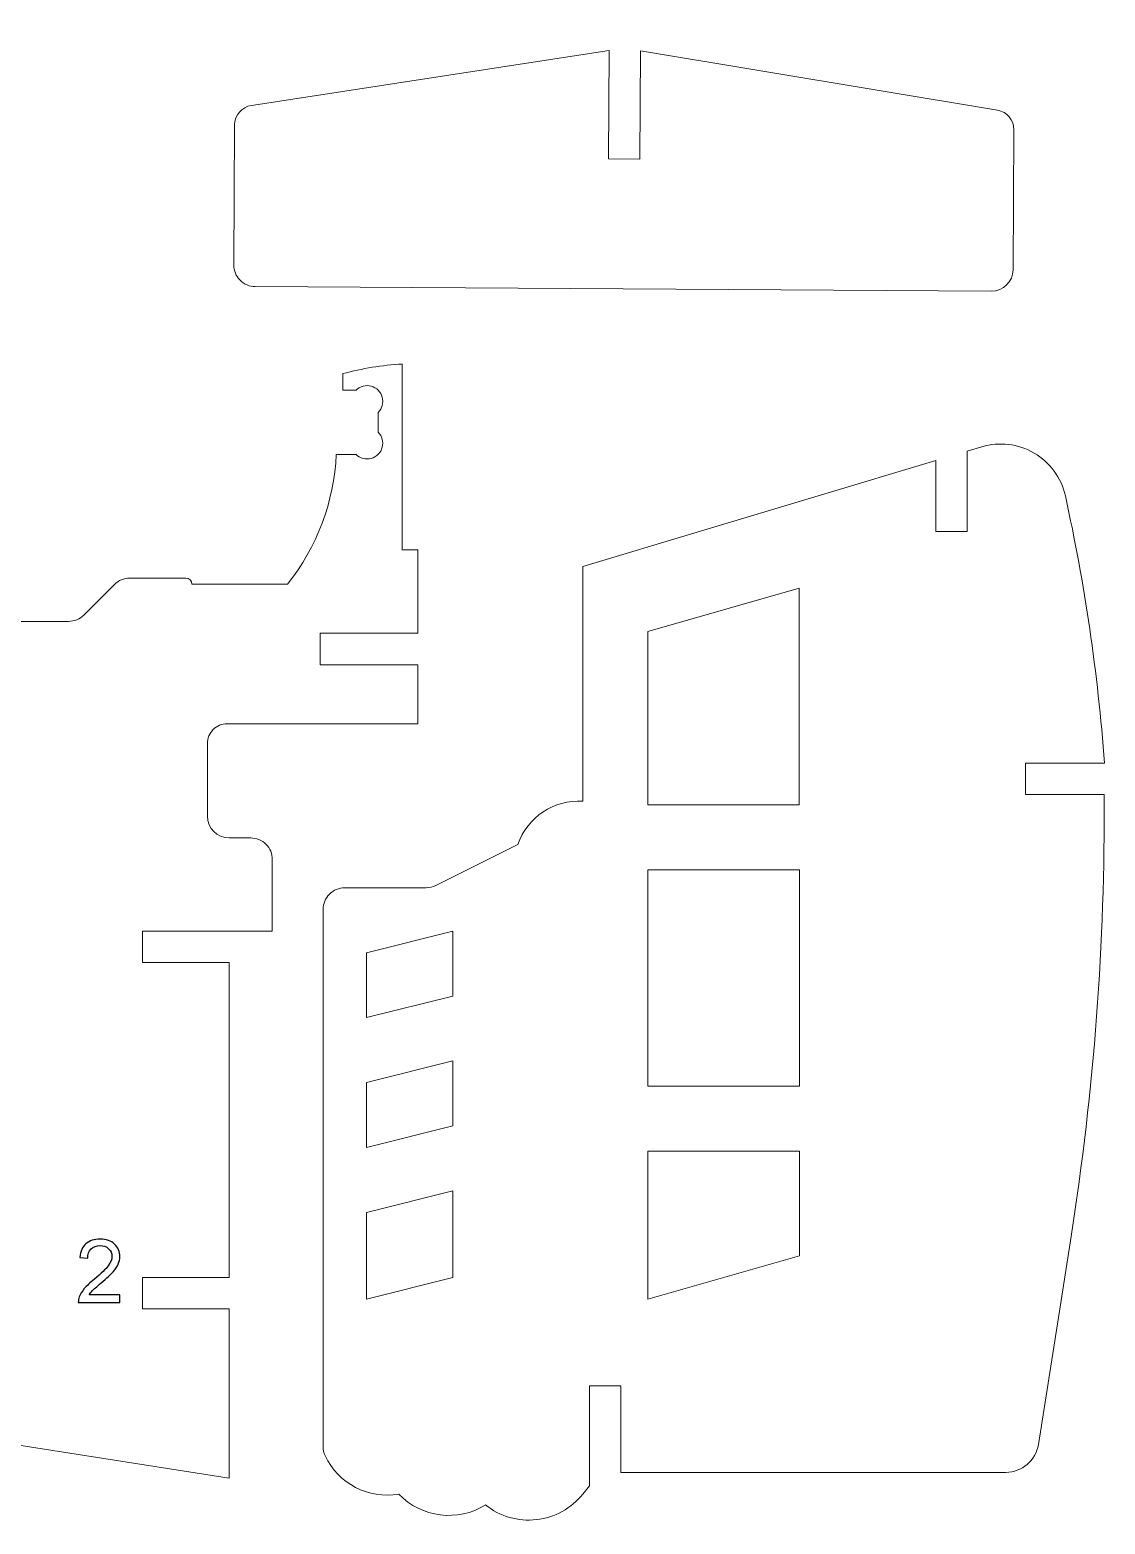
# Model space of a CAD drawing. Header units: centimetres. Extents: x -14 to 14, y -17.8 to 17.8.
# Drawn here: x 3.63 to 13.98, y -17.77 to -3.38 of the extents above; entities that cross this region are included whole.
import ezdxf

# ---------------------------------------------------------------- set-up
doc = ezdxf.new("R2010")
doc.units = ezdxf.units.CM
doc.header["$MEASUREMENT"] = 0
doc.layers.add('EXT', color=7, linetype='Continuous')
doc.layers.add('INT', color=7, linetype='Continuous')

msp = doc.modelspace()

# ---------------------------------------------------------------- linework, layer by layer
at = {"layer": 'EXT', "color": 250, "lineweight": 9}
for points, knots in [([(11.15606, 13.20116), (11.15606, 13.20116), (1.13423, 7.7719), (1.13423, 7.7719), (1.13423, 7.7719), (0.74097, 8.01883), (0.24498, 8.03247), (-0.16098, 7.80703), (-0.16098, 7.80703), (-0.16098, 7.80703), (-9.87376, 13.77156), (-9.87376, 13.77156), (-9.87376, 13.77156), (-10.01524, 13.85832), (-10.18538, 13.88532), (-10.34677, 13.84664), (-10.34677, 13.84664), (-10.50816, 13.80794), (-10.64715, 13.70739), (-10.73391, 13.56592), (-10.73391, 13.56592), (-10.82066, 13.42444), (-10.84767, 13.2543), (-10.80897, 13.09291), (-10.80897, 13.09291), (-10.77028, 12.93152), (-10.66974, 12.79253), (-10.52826, 12.70577), (-10.52826, 12.70577), (-10.52826, 12.70577), (-0.81547, 6.74124), (-0.81547, 6.74124), (-0.81547, 6.74124), (-0.83269, 6.2772), (-0.5965, 5.84085), (-0.19829, 5.60199), (-0.19829, 5.60199), (-0.19829, 5.60199), (-0.50733, -5.79179), (-0.50733, -5.79179), (-0.50733, -5.79179), (-0.51173, -5.95769), (-0.45004, -6.11855), (-0.33584, -6.23896), (-0.33584, -6.23896), (-0.22164, -6.35938), (-0.06506, -6.42948), (0.10083, -6.43387), (0.10083, -6.43387), (0.26673, -6.43827), (0.42758, -6.37658), (0.548, -6.26238), (0.548, -6.26238), (0.66842, -6.14818), (0.73851, -5.99161), (0.74291, -5.8257), (0.74291, -5.8257), (0.74291, -5.8257), (1.05196, 5.56808), (1.05196, 5.56808), (1.05196, 5.56808), (1.46243, 5.78518), (1.72223, 6.2079), (1.72998, 6.67219), (1.72998, 6.67219), (1.72998, 6.67219), (11.75181, 12.10145), (11.75181, 12.10145), (11.75181, 12.10145), (11.89769, 12.18059), (12.00614, 12.31444), (12.05333, 12.47356), (12.05333, 12.47356), (12.10051, 12.63266), (12.08294, 12.80331), (12.00379, 12.94918), (12.00379, 12.94918), (11.92465, 13.09505), (11.7908, 13.20351), (11.63169, 13.25069), (11.63169, 13.25069), (11.47257, 13.29788), (11.30193, 13.2803), (11.15606, 13.20116)], [0, 0, 0, 0, 0.04761905, 0.04761905, 0.04761905, 0.04761905, 0.0952381, 0.0952381, 0.0952381, 0.0952381, 0.14285714, 0.14285714, 0.14285714, 0.14285714, 0.19047619, 0.19047619, 0.19047619, 0.19047619, 0.23809524, 0.23809524, 0.23809524, 0.23809524, 0.28571429, 0.28571429, 0.28571429, 0.28571429, 0.33333333, 0.33333333, 0.33333333, 0.33333333, 0.38095238, 0.38095238, 0.38095238, 0.38095238, 0.42857143, 0.42857143, 0.42857143, 0.42857143, 0.47619048, 0.47619048, 0.47619048, 0.47619048, 0.52380952, 0.52380952, 0.52380952, 0.52380952, 0.57142857, 0.57142857, 0.57142857, 0.57142857, 0.61904762, 0.61904762, 0.61904762, 0.61904762, 0.66666667, 0.66666667, 0.66666667, 0.66666667, 0.71428571, 0.71428571, 0.71428571, 0.71428571, 0.76190476, 0.76190476, 0.76190476, 0.76190476, 0.80952381, 0.80952381, 0.80952381, 0.80952381, 0.85714286, 0.85714286, 0.85714286, 0.85714286, 0.9047619, 0.9047619, 0.9047619, 0.9047619, 0.95238095, 0.95238095, 0.95238095, 0.95238095, 1, 1, 1, 1]), ([(5.60122, -4.29873), (5.60122, -4.29873), (5.59282, -5.64557), (5.59282, -5.64557), (5.59282, -5.64557), (5.59251, -5.70089), (5.61419, -5.75407), (5.65309, -5.7934), (5.65309, -5.7934), (5.69198, -5.83274), (5.74465, -5.85501), (5.79997, -5.85532), (5.79997, -5.85532), (5.79997, -5.85532), (12.88718, -5.89939), (12.88718, -5.89939), (12.88718, -5.89939), (13.00238, -5.90003), (13.09628, -5.80743), (13.09693, -5.69224), (13.09693, -5.69224), (13.09693, -5.69224), (13.10531, -4.34546), (13.10531, -4.34546), (13.10531, -4.34546), (13.10585, -4.25157), (13.03827, -4.17123), (12.94564, -4.15587), (12.94564, -4.15587), (12.94564, -4.15587), (9.50906, -3.58455), (9.50906, -3.58455), (9.50906, -3.58455), (9.50906, -3.58455), (9.50256, -4.6276), (9.50256, -4.6276), (9.50256, -4.6276), (9.50256, -4.6276), (9.20017, -4.62572), (9.20017, -4.62572), (9.20017, -4.62572), (9.20017, -4.62572), (9.20666, -3.58266), (9.20666, -3.58266), (9.20666, -3.58266), (9.20666, -3.58266), (5.76323, -4.11115), (5.76323, -4.11115), (5.76323, -4.11115), (5.67043, -4.12543), (5.60176, -4.20485), (5.60122, -4.29873)], [0, 0, 0, 0, 0.07692308, 0.07692308, 0.07692308, 0.07692308, 0.15384615, 0.15384615, 0.15384615, 0.15384615, 0.23076923, 0.23076923, 0.23076923, 0.23076923, 0.30769231, 0.30769231, 0.30769231, 0.30769231, 0.38461538, 0.38461538, 0.38461538, 0.38461538, 0.46153846, 0.46153846, 0.46153846, 0.46153846, 0.53846154, 0.53846154, 0.53846154, 0.53846154, 0.61538462, 0.61538462, 0.61538462, 0.61538462, 0.69230769, 0.69230769, 0.69230769, 0.69230769, 0.76923077, 0.76923077, 0.76923077, 0.76923077, 0.84615385, 0.84615385, 0.84615385, 0.84615385, 0.92307692, 0.92307692, 0.92307692, 0.92307692, 1, 1, 1, 1]), ([(-11.85861, -17.20713), (-11.84256, -17.06595), (-11.76951, -16.93746), (-11.65642, -16.85144), (-11.65642, -16.85144), (-11.54332, -16.76543), (-11.39928, -16.72947), (-11.25894, -16.75171), (-11.25894, -16.75171), (-11.166, -16.76649), (-11.07142, -16.7387), (-11.0013, -16.67594), (-11.0013, -16.67594), (-11.0013, -16.67594), (-9.25649, -15.1148), (-9.25649, -15.1148), (-9.25649, -15.1148), (-9.18816, -15.05364), (-9.09634, -15.02559), (-9.00549, -15.03804), (-9.00549, -15.03804), (-9.00549, -15.03804), (-3.87248, -15.8461), (-3.87248, -15.8461), (-3.87248, -15.8461), (-3.87248, -15.8461), (-4.28781, -16.88447), (-4.28781, -16.88447), (-4.28781, -16.88447), (-4.28781, -16.88447), (-4.3214, -16.97191), (-4.3214, -16.97191), (-4.3214, -16.97191), (-4.3214, -16.97191), (-3.72848, -17.26835), (-3.72848, -17.26835), (-3.72848, -17.26835), (-3.68506, -17.29006), (-3.6372, -17.30137), (-3.58865, -17.30136), (-3.58865, -17.30136), (-3.58865, -17.30136), (-3.56968, -17.30136), (-3.56968, -17.30136), (-3.56968, -17.30136), (-3.49502, -17.30136), (-3.42288, -17.27468), (-3.3662, -17.22609), (-3.3662, -17.22609), (-3.3662, -17.22609), (-2.08456, -16.12755), (-2.08456, -16.12755), (-2.08456, -16.12755), (-2.08456, -16.12755), (5.54709, -17.32309), (5.54709, -17.32309), (5.54709, -17.32309), (5.54709, -17.32309), (5.54709, -15.69585), (5.54709, -15.69585), (5.54709, -15.69585), (5.54709, -15.69585), (4.71329, -15.69585), (4.71329, -15.69585), (4.71329, -15.69585), (4.71329, -15.69585), (4.71329, -15.39345), (4.71329, -15.39345), (4.71329, -15.39345), (4.71329, -15.39345), (5.5471, -15.39345), (5.5471, -15.39345), (5.5471, -15.39345), (5.5471, -15.39345), (5.54709, -12.36063), (5.54709, -12.36063), (5.54709, -12.36063), (5.54709, -12.36063), (4.71329, -12.36063), (4.71329, -12.36063), (4.71329, -12.36063), (4.71329, -12.36063), (4.7133, -12.05823), (4.7133, -12.05823), (4.7133, -12.05823), (4.7133, -12.05823), (5.96398, -12.05823), (5.96398, -12.05823), (5.96398, -12.05823), (5.96398, -12.05823), (5.96398, -11.3705), (5.96398, -11.3705), (5.96398, -11.3705), (5.96395, -11.31518), (5.94195, -11.26214), (5.90281, -11.22305), (5.90281, -11.22305), (5.86366, -11.18396), (5.81086, -11.16201), (5.75554, -11.16204), (5.75554, -11.16204), (5.75554, -11.16204), (5.54709, -11.16203), (5.54709, -11.16203), (5.54709, -11.16203), (5.43204, -11.16211), (5.33872, -11.06863), (5.33864, -10.95358), (5.33864, -10.95358), (5.33864, -10.95358), (5.33864, -10.25367), (5.33864, -10.25367), (5.33864, -10.25367), (5.33861, -10.20305), (5.35869, -10.15448), (5.39446, -10.11867), (5.39446, -10.11867), (5.43023, -10.08285), (5.47901, -10.06271), (5.52963, -10.06267), (5.52963, -10.06267), (5.52963, -10.06267), (7.36513, -10.06267), (7.36513, -10.06267), (7.36513, -10.06267), (7.36513, -10.06267), (7.36513, -9.4944), (7.36513, -9.4944), (7.36513, -9.4944), (7.36513, -9.4944), (6.42371, -9.4944), (6.42371, -9.4944), (6.42371, -9.4944), (6.42371, -9.4944), (6.42371, -9.192), (6.42371, -9.192), (6.42371, -9.192), (6.42371, -9.192), (7.36513, -9.192), (7.36513, -9.192), (7.36513, -9.192), (7.36513, -9.192), (7.36513, -8.38778), (7.36513, -8.38778), (7.36513, -8.38778), (7.36513, -8.38778), (7.21393, -8.38778), (7.21393, -8.38778), (7.21393, -8.38778), (7.21393, -8.38778), (7.21393, -6.60046), (7.21393, -6.60046), (7.21393, -6.60046), (7.02118, -6.61154), (6.83012, -6.64247), (6.64372, -6.69277), (6.64372, -6.69277), (6.64372, -6.69277), (6.64372, -6.85192), (6.64372, -6.85192), (6.64372, -6.85192), (6.64372, -6.85192), (6.77018, -6.85192), (6.77018, -6.85192), (6.77018, -6.85192), (6.80838, -6.81388), (6.86397, -6.7991), (6.91602, -6.81317), (6.91602, -6.81317), (6.96806, -6.82722), (7.00865, -6.86798), (7.0225, -6.92008), (7.0225, -6.92008), (7.03635, -6.97218), (7.02135, -7.02771), (6.98315, -7.06575), (6.98315, -7.06575), (6.98315, -7.06575), (6.98315, -7.25563), (6.98315, -7.25563), (6.98315, -7.25563), (7.02135, -7.29367), (7.03635, -7.3492), (7.0225, -7.4013), (7.0225, -7.4013), (7.00865, -7.4534), (6.96806, -7.49416), (6.91602, -7.50822), (6.91602, -7.50822), (6.86397, -7.52228), (6.80838, -7.5075), (6.77018, -7.46946), (6.77018, -7.46946), (6.77018, -7.46946), (6.58006, -7.46946), (6.58006, -7.46946), (6.58006, -7.46946), (6.55862, -7.9251), (6.39445, -8.36274), (6.11104, -8.72017), (6.11104, -8.72017), (6.11104, -8.72017), (5.18975, -8.72017), (5.18975, -8.72017), (5.18975, -8.72017), (5.18972, -8.68726), (5.1631, -8.6606), (5.13019, -8.66062), (5.13019, -8.66062), (5.13019, -8.66062), (4.59118, -8.66062), (4.59118, -8.66062), (4.59118, -8.66062), (4.53588, -8.66062), (4.48287, -8.68257), (4.44377, -8.72168), (4.44377, -8.72168), (4.44377, -8.72168), (4.14899, -9.01647), (4.14899, -9.01647), (4.14899, -9.01647), (4.10991, -9.05556), (4.05686, -9.07752), (4.00159, -9.07752), (4.00159, -9.07752), (4.00159, -9.07752), (2.83723, -9.07752), (2.83723, -9.07752), (2.83723, -9.07752), (2.57433, -9.10938), (2.34232, -9.26397), (2.21187, -9.49442), (2.21187, -9.49442), (2.21187, -9.49442), (1.87645, -9.99756), (1.87645, -9.99756), (1.87645, -9.99756), (1.82763, -10.07084), (1.73788, -10.10548), (1.65245, -10.08416), (1.65245, -10.08416), (1.65245, -10.08416), (0.33944, -9.7559), (0.33944, -9.7559), (0.33944, -9.7559), (0.28409, -9.7421), (0.2255, -9.75157), (0.17732, -9.78211), (0.17732, -9.78211), (0.12915, -9.81265), (0.09562, -9.8613), (0.08448, -9.91724), (0.08448, -9.91724), (0.08448, -9.91724), (-0.07291, -10.70426), (-0.07291, -10.70426), (-0.07291, -10.70426), (-0.08512, -10.76555), (-0.06919, -10.82909), (-0.02953, -10.87738), (-0.02953, -10.87738), (0.01014, -10.92568), (0.06897, -10.95365), (0.13147, -10.95359), (0.13147, -10.95359), (0.13147, -10.95359), (1.37806, -10.95358), (1.37806, -10.95358), (1.37806, -10.95358), (1.43331, -10.95355), (1.48632, -10.97546), (1.52541, -11.0145), (1.52541, -11.0145), (1.56451, -11.05355), (1.58649, -11.10679), (1.58652, -11.16203), (1.58652, -11.16203), (1.58652, -11.16203), (1.58651, -11.30737), (1.58651, -11.30737), (1.58651, -11.30737), (1.58651, -11.34852), (1.57432, -11.38876), (1.5515, -11.423), (1.5515, -11.423), (1.5515, -11.423), (1.16961, -11.99584), (1.16961, -11.99584), (1.16961, -11.99584), (0.94416, -12.22133), (0.65146, -12.36763), (0.33581, -12.41275), (0.33581, -12.41275), (0.33581, -12.41275), (-8.51257, -12.82429), (-8.51257, -12.82429), (-8.51257, -12.82429), (-8.58414, -12.82763), (-8.65244, -12.7939), (-8.69337, -12.7351), (-8.69337, -12.7351), (-8.69337, -12.7351), (-11.96283, -8.03526), (-11.96283, -8.03526), (-11.96283, -8.03526), (-11.96283, -8.03526), (-13.62403, -8.03525), (-13.62403, -8.03525), (-13.62403, -8.03525), (-13.68827, -8.03532), (-13.7489, -8.06498), (-13.78838, -8.11566), (-13.78838, -8.11566), (-13.82786, -8.16634), (-13.8419, -8.23196), (-13.82625, -8.29427), (-13.82625, -8.29427), (-13.82625, -8.29427), (-13.00509, -11.57893), (-13.00509, -11.57893), (-13.00509, -11.57893), (-12.95818, -11.86104), (-12.99444, -12.15085), (-13.10932, -12.41275), (-13.10932, -12.41275), (-13.10932, -12.41275), (-13.94311, -14.08035), (-13.94311, -14.08035), (-13.94311, -14.08035), (-13.96995, -14.22788), (-13.93203, -14.37973), (-13.83889, -14.49725), (-13.83889, -14.49725), (-13.83889, -14.49725), (-12.19989, -15.84703), (-12.19989, -15.84703), (-12.19989, -15.84703), (-12.1172, -15.9151), (-12.07513, -16.02089), (-12.08839, -16.12717), (-12.08839, -16.12717), (-12.08839, -16.12717), (-12.12424, -16.41391), (-12.12424, -16.41391), (-12.12424, -16.41391), (-12.14276, -16.56259), (-12.26447, -16.67722), (-12.41397, -16.68713), (-12.41397, -16.68713), (-12.62144, -16.70148), (-12.80058, -16.83765), (-12.86995, -17.0337), (-12.86995, -17.0337), (-12.93931, -17.22976), (-12.8882, -17.4459), (-12.73591, -17.58753), (-12.73591, -17.58753), (-12.58364, -17.72917), (-12.3618, -17.76687), (-12.17128, -17.6835), (-12.17128, -17.6835), (-11.98075, -17.60013), (-11.85792, -17.41509), (-11.85861, -17.20713)], [0, 0, 0, 0, 0.01098901, 0.01098901, 0.01098901, 0.01098901, 0.02197802, 0.02197802, 0.02197802, 0.02197802, 0.03296703, 0.03296703, 0.03296703, 0.03296703, 0.04395604, 0.04395604, 0.04395604, 0.04395604, 0.05494505, 0.05494505, 0.05494505, 0.05494505, 0.06593407, 0.06593407, 0.06593407, 0.06593407, 0.07692308, 0.07692308, 0.07692308, 0.07692308, 0.08791209, 0.08791209, 0.08791209, 0.08791209, 0.0989011, 0.0989011, 0.0989011, 0.0989011, 0.10989011, 0.10989011, 0.10989011, 0.10989011, 0.12087912, 0.12087912, 0.12087912, 0.12087912, 0.13186813, 0.13186813, 0.13186813, 0.13186813, 0.14285714, 0.14285714, 0.14285714, 0.14285714, 0.15384615, 0.15384615, 0.15384615, 0.15384615, 0.16483516, 0.16483516, 0.16483516, 0.16483516, 0.17582418, 0.17582418, 0.17582418, 0.17582418, 0.18681319, 0.18681319, 0.18681319, 0.18681319, 0.1978022, 0.1978022, 0.1978022, 0.1978022, 0.20879121, 0.20879121, 0.20879121, 0.20879121, 0.21978022, 0.21978022, 0.21978022, 0.21978022, 0.23076923, 0.23076923, 0.23076923, 0.23076923, 0.24175824, 0.24175824, 0.24175824, 0.24175824, 0.25274725, 0.25274725, 0.25274725, 0.25274725, 0.26373626, 0.26373626, 0.26373626, 0.26373626, 0.27472527, 0.27472527, 0.27472527, 0.27472527, 0.28571429, 0.28571429, 0.28571429, 0.28571429, 0.2967033, 0.2967033, 0.2967033, 0.2967033, 0.30769231, 0.30769231, 0.30769231, 0.30769231, 0.31868132, 0.31868132, 0.31868132, 0.31868132, 0.32967033, 0.32967033, 0.32967033, 0.32967033, 0.34065934, 0.34065934, 0.34065934, 0.34065934, 0.35164835, 0.35164835, 0.35164835, 0.35164835, 0.36263736, 0.36263736, 0.36263736, 0.36263736, 0.37362637, 0.37362637, 0.37362637, 0.37362637, 0.38461538, 0.38461538, 0.38461538, 0.38461538, 0.3956044, 0.3956044, 0.3956044, 0.3956044, 0.40659341, 0.40659341, 0.40659341, 0.40659341, 0.41758242, 0.41758242, 0.41758242, 0.41758242, 0.42857143, 0.42857143, 0.42857143, 0.42857143, 0.43956044, 0.43956044, 0.43956044, 0.43956044, 0.45054945, 0.45054945, 0.45054945, 0.45054945, 0.46153846, 0.46153846, 0.46153846, 0.46153846, 0.47252747, 0.47252747, 0.47252747, 0.47252747, 0.48351648, 0.48351648, 0.48351648, 0.48351648, 0.49450549, 0.49450549, 0.49450549, 0.49450549, 0.50549451, 0.50549451, 0.50549451, 0.50549451, 0.51648352, 0.51648352, 0.51648352, 0.51648352, 0.52747253, 0.52747253, 0.52747253, 0.52747253, 0.53846154, 0.53846154, 0.53846154, 0.53846154, 0.54945055, 0.54945055, 0.54945055, 0.54945055, 0.56043956, 0.56043956, 0.56043956, 0.56043956, 0.57142857, 0.57142857, 0.57142857, 0.57142857, 0.58241758, 0.58241758, 0.58241758, 0.58241758, 0.59340659, 0.59340659, 0.59340659, 0.59340659, 0.6043956, 0.6043956, 0.6043956, 0.6043956, 0.61538462, 0.61538462, 0.61538462, 0.61538462, 0.62637363, 0.62637363, 0.62637363, 0.62637363, 0.63736264, 0.63736264, 0.63736264, 0.63736264, 0.64835165, 0.64835165, 0.64835165, 0.64835165, 0.65934066, 0.65934066, 0.65934066, 0.65934066, 0.67032967, 0.67032967, 0.67032967, 0.67032967, 0.68131868, 0.68131868, 0.68131868, 0.68131868, 0.69230769, 0.69230769, 0.69230769, 0.69230769, 0.7032967, 0.7032967, 0.7032967, 0.7032967, 0.71428571, 0.71428571, 0.71428571, 0.71428571, 0.72527473, 0.72527473, 0.72527473, 0.72527473, 0.73626374, 0.73626374, 0.73626374, 0.73626374, 0.74725275, 0.74725275, 0.74725275, 0.74725275, 0.75824176, 0.75824176, 0.75824176, 0.75824176, 0.76923077, 0.76923077, 0.76923077, 0.76923077, 0.78021978, 0.78021978, 0.78021978, 0.78021978, 0.79120879, 0.79120879, 0.79120879, 0.79120879, 0.8021978, 0.8021978, 0.8021978, 0.8021978, 0.81318681, 0.81318681, 0.81318681, 0.81318681, 0.82417582, 0.82417582, 0.82417582, 0.82417582, 0.83516484, 0.83516484, 0.83516484, 0.83516484, 0.84615385, 0.84615385, 0.84615385, 0.84615385, 0.85714286, 0.85714286, 0.85714286, 0.85714286, 0.86813187, 0.86813187, 0.86813187, 0.86813187, 0.87912088, 0.87912088, 0.87912088, 0.87912088, 0.89010989, 0.89010989, 0.89010989, 0.89010989, 0.9010989, 0.9010989, 0.9010989, 0.9010989, 0.91208791, 0.91208791, 0.91208791, 0.91208791, 0.92307692, 0.92307692, 0.92307692, 0.92307692, 0.93406593, 0.93406593, 0.93406593, 0.93406593, 0.94505495, 0.94505495, 0.94505495, 0.94505495, 0.95604396, 0.95604396, 0.95604396, 0.95604396, 0.96703297, 0.96703297, 0.96703297, 0.96703297, 0.97802198, 0.97802198, 0.97802198, 0.97802198, 0.98901099, 0.98901099, 0.98901099, 0.98901099, 1, 1, 1, 1]), ([(13.34028, -17.00052), (13.34028, -17.00052), (13.53262, -15.77873), (13.53262, -15.77873), (13.53262, -15.77873), (13.53262, -15.77873), (13.65527, -14.99958), (13.65527, -14.99958), (13.65527, -14.99958), (13.8768, -13.59229), (13.98318, -12.16951), (13.97335, -10.74494), (13.97335, -10.74494), (13.97335, -10.74494), (13.2149, -10.74494), (13.2149, -10.74494), (13.2149, -10.74494), (13.2149, -10.74494), (13.2149, -10.44254), (13.2149, -10.44254), (13.2149, -10.44254), (13.2149, -10.44254), (13.97689, -10.44254), (13.97689, -10.44254), (13.97689, -10.44254), (13.9134, -9.57677), (13.78748, -8.71685), (13.60006, -7.86923), (13.60006, -7.86923), (13.56169, -7.69632), (13.45307, -7.54717), (13.30025, -7.45761), (13.30025, -7.45761), (13.14743, -7.36804), (12.96512, -7.34588), (12.79551, -7.3969), (12.79551, -7.3969), (12.79551, -7.3969), (12.65418, -7.4393), (12.65418, -7.4393), (12.65418, -7.4393), (12.65418, -7.4393), (12.65419, -8.21352), (12.65419, -8.21352), (12.65419, -8.21352), (12.65419, -8.21352), (12.35179, -8.21352), (12.35179, -8.21352), (12.35179, -8.21352), (12.35179, -8.21352), (12.35178, -7.53002), (12.35178, -7.53002), (12.35178, -7.53002), (12.35178, -7.53002), (8.95412, -8.54931), (8.95412, -8.54931), (8.95412, -8.54931), (8.95412, -8.54931), (8.95414, -10.80737), (8.95414, -10.80737), (8.95414, -10.80737), (8.67597, -10.7917), (8.42111, -10.96141), (8.32878, -11.22428), (8.32878, -11.22428), (8.32878, -11.22428), (7.539, -11.61917), (7.539, -11.61917), (7.539, -11.61917), (7.51006, -11.63364), (7.47813, -11.64117), (7.44578, -11.64118), (7.44578, -11.64118), (7.44578, -11.64118), (6.66117, -11.64118), (6.66117, -11.64118), (6.66117, -11.64118), (6.60585, -11.64122), (6.55281, -11.66323), (6.51372, -11.70238), (6.51372, -11.70238), (6.47463, -11.74152), (6.45268, -11.79432), (6.45272, -11.84965), (6.45272, -11.84965), (6.45272, -11.84965), (6.45275, -17.01918), (6.45275, -17.01918), (6.45275, -17.01918), (6.45275, -17.04968), (6.45944, -17.0798), (6.47235, -17.10743), (6.47235, -17.10743), (6.59846, -17.37705), (6.88908, -17.52886), (7.18232, -17.47783), (7.18232, -17.47783), (7.40096, -17.70517), (7.7484, -17.7488), (8.01614, -17.58204), (8.01614, -17.58204), (8.15451, -17.69259), (8.33112, -17.74365), (8.50714, -17.72398), (8.50714, -17.72398), (8.68315, -17.70431), (8.84361, -17.61619), (8.95416, -17.47782), (8.95416, -17.47782), (8.95416, -17.47782), (9.01657, -17.39679), (9.01657, -17.39679), (9.01657, -17.39679), (9.01657, -17.39679), (9.01656, -16.43556), (9.01656, -16.43556), (9.01656, -16.43556), (9.01656, -16.43556), (9.31896, -16.43555), (9.31896, -16.43555), (9.31896, -16.43555), (9.31896, -16.43555), (9.31896, -17.26937), (9.31896, -17.26937), (9.31896, -17.26937), (9.31896, -17.26937), (13.02584, -17.26933), (13.02584, -17.26933), (13.02584, -17.26933), (13.18261, -17.26926), (13.31597, -17.15539), (13.34028, -17.00052)], [0, 0, 0, 0, 0.03030303, 0.03030303, 0.03030303, 0.03030303, 0.06060606, 0.06060606, 0.06060606, 0.06060606, 0.09090909, 0.09090909, 0.09090909, 0.09090909, 0.12121212, 0.12121212, 0.12121212, 0.12121212, 0.15151515, 0.15151515, 0.15151515, 0.15151515, 0.18181818, 0.18181818, 0.18181818, 0.18181818, 0.21212121, 0.21212121, 0.21212121, 0.21212121, 0.24242424, 0.24242424, 0.24242424, 0.24242424, 0.27272727, 0.27272727, 0.27272727, 0.27272727, 0.3030303, 0.3030303, 0.3030303, 0.3030303, 0.33333333, 0.33333333, 0.33333333, 0.33333333, 0.36363636, 0.36363636, 0.36363636, 0.36363636, 0.39393939, 0.39393939, 0.39393939, 0.39393939, 0.42424242, 0.42424242, 0.42424242, 0.42424242, 0.45454545, 0.45454545, 0.45454545, 0.45454545, 0.48484848, 0.48484848, 0.48484848, 0.48484848, 0.51515152, 0.51515152, 0.51515152, 0.51515152, 0.54545455, 0.54545455, 0.54545455, 0.54545455, 0.57575758, 0.57575758, 0.57575758, 0.57575758, 0.60606061, 0.60606061, 0.60606061, 0.60606061, 0.63636364, 0.63636364, 0.63636364, 0.63636364, 0.66666667, 0.66666667, 0.66666667, 0.66666667, 0.6969697, 0.6969697, 0.6969697, 0.6969697, 0.72727273, 0.72727273, 0.72727273, 0.72727273, 0.75757576, 0.75757576, 0.75757576, 0.75757576, 0.78787879, 0.78787879, 0.78787879, 0.78787879, 0.81818182, 0.81818182, 0.81818182, 0.81818182, 0.84848485, 0.84848485, 0.84848485, 0.84848485, 0.87878788, 0.87878788, 0.87878788, 0.87878788, 0.90909091, 0.90909091, 0.90909091, 0.90909091, 0.93939394, 0.93939394, 0.93939394, 0.93939394, 0.96969697, 0.96969697, 0.96969697, 0.96969697, 1, 1, 1, 1])]:
    msp.add_open_spline(points, degree=3, knots=knots, dxfattribs=at)
at = {"layer": 'EXT', "color": 250}
msp.add_open_spline([(4.49661, -15.56081), (4.49661, -15.56081), (4.49661, -15.63235), (4.49661, -15.63235), (4.49661, -15.63235), (4.49661, -15.63235), (4.09599, -15.63235), (4.09599, -15.63235), (4.09599, -15.63235), (4.09543, -15.61443), (4.09825, -15.59721), (4.1046, -15.5807), (4.1046, -15.5807), (4.11476, -15.55333), (4.13113, -15.52652), (4.15357, -15.49999), (4.15357, -15.49999), (4.17614, -15.4736), (4.2086, -15.44298), (4.25093, -15.40826), (4.25093, -15.40826), (4.31683, -15.35422), (4.36142, -15.31146), (4.38457, -15.27985), (4.38457, -15.27985), (4.40771, -15.24839), (4.41928, -15.21847), (4.41928, -15.19039), (4.41928, -15.19039), (4.41928, -15.1609), (4.4087, -15.13606), (4.38767, -15.11574), (4.38767, -15.11574), (4.3665, -15.09556), (4.33899, -15.0854), (4.30512, -15.0854), (4.30512, -15.0854), (4.26928, -15.0854), (4.24063, -15.09613), (4.21918, -15.11772), (4.21918, -15.11772), (4.19759, -15.13916), (4.18673, -15.16894), (4.18644, -15.2069), (4.18644, -15.2069), (4.18644, -15.2069), (4.10996, -15.19914), (4.10996, -15.19914), (4.10996, -15.19914), (4.11518, -15.14199), (4.13494, -15.09852), (4.16909, -15.06861), (4.16909, -15.06861), (4.20324, -15.03869), (4.24924, -15.02374), (4.30681, -15.02374), (4.30681, -15.02374), (4.36495, -15.02374), (4.41095, -15.03996), (4.44482, -15.07214), (4.44482, -15.07214), (4.47883, -15.10445), (4.49576, -15.14439), (4.49576, -15.19208), (4.49576, -15.19208), (4.49576, -15.21635), (4.49082, -15.2402), (4.4808, -15.26363), (4.4808, -15.26363), (4.47093, -15.28705), (4.45442, -15.31174), (4.43141, -15.33757), (4.43141, -15.33757), (4.40841, -15.36353), (4.37017, -15.39909), (4.31669, -15.44425), (4.31669, -15.44425), (4.2721, -15.48178), (4.24345, -15.50718), (4.23075, -15.52059), (4.23075, -15.52059), (4.21805, -15.53385), (4.20761, -15.54726), (4.19929, -15.56081), (4.19929, -15.56081), (4.19929, -15.56081), (4.49661, -15.56081), (4.49661, -15.56081)], degree=3, knots=[0, 0, 0, 0, 0.04545455, 0.04545455, 0.04545455, 0.04545455, 0.09090909, 0.09090909, 0.09090909, 0.09090909, 0.13636364, 0.13636364, 0.13636364, 0.13636364, 0.18181818, 0.18181818, 0.18181818, 0.18181818, 0.22727273, 0.22727273, 0.22727273, 0.22727273, 0.27272727, 0.27272727, 0.27272727, 0.27272727, 0.31818182, 0.31818182, 0.31818182, 0.31818182, 0.36363636, 0.36363636, 0.36363636, 0.36363636, 0.40909091, 0.40909091, 0.40909091, 0.40909091, 0.45454545, 0.45454545, 0.45454545, 0.45454545, 0.5, 0.5, 0.5, 0.5, 0.54545455, 0.54545455, 0.54545455, 0.54545455, 0.59090909, 0.59090909, 0.59090909, 0.59090909, 0.63636364, 0.63636364, 0.63636364, 0.63636364, 0.68181818, 0.68181818, 0.68181818, 0.68181818, 0.72727273, 0.72727273, 0.72727273, 0.72727273, 0.77272727, 0.77272727, 0.77272727, 0.77272727, 0.81818182, 0.81818182, 0.81818182, 0.81818182, 0.86363636, 0.86363636, 0.86363636, 0.86363636, 0.90909091, 0.90909091, 0.90909091, 0.90909091, 0.95454545, 0.95454545, 0.95454545, 0.95454545, 1, 1, 1, 1], dxfattribs=at)
at = {"layer": 'INT', "color": 250, "lineweight": 9}
for points in [[(9.57949, -9.17468), (9.57949, -9.17468), (9.5795, -10.84229), (9.5795, -10.84229), (9.5795, -10.84229), (9.5795, -10.84229), (11.03865, -10.84228), (11.03865, -10.84228), (11.03865, -10.84228), (11.03865, -10.84228), (11.03865, -8.75776), (11.03865, -8.75776), (11.03865, -8.75776), (11.03865, -8.75776), (9.57949, -9.17468), (9.57949, -9.17468)], [(11.03866, -11.46764), (11.03866, -11.46764), (9.57949, -11.46764), (9.57949, -11.46764), (9.57949, -11.46764), (9.57949, -11.46764), (9.57951, -13.55216), (9.57951, -13.55216), (9.57951, -13.55216), (9.57951, -13.55216), (11.03867, -13.55215), (11.03867, -13.55215), (11.03867, -13.55215), (11.03867, -13.55215), (11.03866, -11.46764), (11.03866, -11.46764)], [(7.70344, -12.05807), (7.70344, -12.05807), (6.86962, -12.26655), (6.86962, -12.26655), (6.86962, -12.26655), (6.86962, -12.26655), (6.86964, -12.89189), (6.86964, -12.89189), (6.86964, -12.89189), (6.86964, -12.89189), (7.70343, -12.68344), (7.70343, -12.68344), (7.70343, -12.68344), (7.70343, -12.68344), (7.70344, -12.05807), (7.70344, -12.05807)], [(7.70343, -13.3088), (7.70343, -13.3088), (6.86964, -13.51723), (6.86964, -13.51723), (6.86964, -13.51723), (6.86964, -13.51723), (6.86964, -14.1426), (6.86964, -14.1426), (6.86964, -14.1426), (6.86964, -14.1426), (7.70345, -13.93415), (7.70345, -13.93415), (7.70345, -13.93415), (7.70345, -13.93415), (7.70343, -13.3088), (7.70343, -13.3088)], [(11.03867, -14.17751), (11.03867, -14.17751), (9.5795, -14.17751), (9.5795, -14.17751), (9.5795, -14.17751), (9.5795, -14.17751), (9.57952, -15.60176), (9.57952, -15.60176), (9.57952, -15.60176), (9.57952, -15.60176), (11.03869, -15.18484), (11.03869, -15.18484), (11.03869, -15.18484), (11.03869, -15.18484), (11.03867, -14.17751), (11.03867, -14.17751)], [(7.70345, -14.5595), (7.70345, -14.5595), (6.86965, -14.76794), (6.86965, -14.76794), (6.86965, -14.76794), (6.86965, -14.76794), (6.86965, -15.60176), (6.86965, -15.60176), (6.86965, -15.60176), (6.86965, -15.60176), (7.70345, -15.39329), (7.70345, -15.39329), (7.70345, -15.39329), (7.70345, -15.39329), (7.70345, -14.5595), (7.70345, -14.5595)]]:
    msp.add_open_spline(points, degree=3, knots=[0, 0, 0, 0, 0.25, 0.25, 0.25, 0.25, 0.5, 0.5, 0.5, 0.5, 0.75, 0.75, 0.75, 0.75, 1, 1, 1, 1], dxfattribs=at)

doc.saveas('drawing.dxf')
